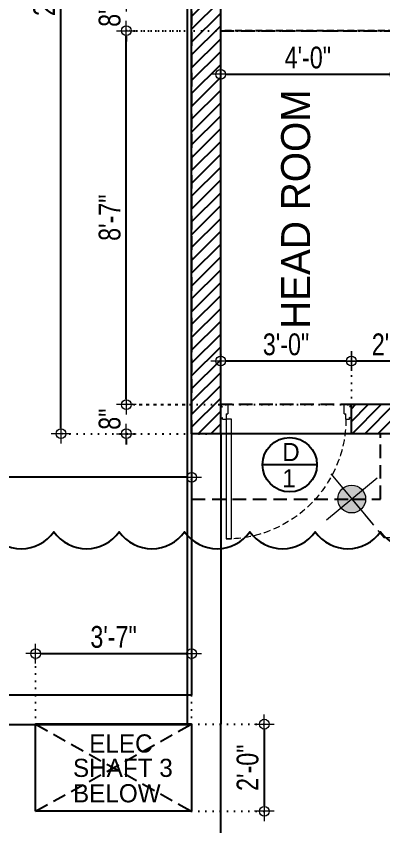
# Model space of a CAD drawing. Header units: inches. Extents: x 13 to 21264, y -72369 to -55.
# Drawn here: x 7017.3 to 7118.3, y -71373.6 to -71150.6 of the extents above; entities that cross this region are included whole.
import ezdxf

# ---------------------------------------------------------------- set-up
doc = ezdxf.new("R2010")
doc.units = ezdxf.units.IN
doc.header["$LTSCALE"] = 15
doc.header["$MEASUREMENT"] = 0
doc.header["$PDMODE"] = 34
for name, pattern in [('DOT2', [0.125, 0, -0.125]), ('HIDDEN', [0.375, 0.25, -0.125]), ('HIDDEN2', [0.1875, 0.125, -0.0625])]:
    doc.linetypes.add(name, pattern=pattern)
doc.layers.get('0').update_dxf_attribs({"linetype": 'CONTINUOUS', "lineweight": 13})
doc.layers.get('DEFPOINTS').update_dxf_attribs({"linetype": 'CONTINUOUS', "lineweight": 13})
doc.layers.add('BOXTEXT', color=232, linetype='CONTINUOUS', true_color=0xbd005e)
doc.layers.add('DOOR', color=17, linetype='CONTINUOUS', lineweight=13)
doc.layers.add('INNER DIM', color=30, linetype='CONTINUOUS', lineweight=13)
doc.styles.add('rob', font='')
doc.styles.add('RS', font='', dxfattribs={"width": 0.8})
doc.styles.get('rob').set_extended_font_data('Century Gothic')
doc.styles.get('RS').set_extended_font_data('Century Gothic')
doc.dimstyles.new('SECTION DIM', dxfattribs={"dimscale": 0.6, "dimtxt": 9, "dimasz": 2, "dimexe": 0, "dimexo": 0, "dimgap": 1, "dimtad": 1, "dimzin": 3, "dimdsep": 46, "dimlunit": 4, "dimtxsty": 'RS', "dimblk1": 'CUT', "dimblk2": 'CUT', "dimsah": 1, "dimcen": 0, "dimclrd": 251, "dimclre": 21, "dimclrt": 4, "dimadec": 0, "dimazin": 0, "dimtfac": 1, "dimtix": 1, "dimtofl": 0, "dimtmove": 2, "dimatfit": 3, "dimfxl": 0, "dimtolj": 1, "dimtzin": 3, "dimarcsym": 0})
doc.dimstyles.new('WORKING DIM-altura', dxfattribs={"dimscale": 0, "dimtxt": 6, "dimasz": 1.5, "dimexe": 0, "dimexo": 0, "dimgap": 2, "dimtad": 1, "dimzin": 3, "dimdsep": 46, "dimlunit": 4, "dimtxsty": 'RS', "dimblk1": 'CUT-15', "dimblk2": 'CUT-15', "dimsah": 1, "dimcen": 0, "dimclrd": 49, "dimclre": 109, "dimclrt": 41, "dimadec": 0, "dimazin": 0, "dimtfac": 0.75, "dimtix": 1, "dimtofl": 0, "dimtmove": 2, "dimatfit": 2, "dimldrblk": 'CUT-15', "dimfxl": 1, "dimtolj": 1, "dimtzin": 3, "dimlwd": -1, "dimlwe": -1, "dimarcsym": 0})
pattern_1 = [(45, (12408.4696, -1712.1522), (-1.76776695, 1.76776695), [])]

# ---------------------------------------------------------------- blocks, each defined once
blk = doc.blocks.new('36-dp')
at = {"layer": 'DOOR', "color": 247}
for p, q in [((-36, 0.125), (-34, 0.125)), ((-36, 0), (-36, 0.125)), ((-36, 0), (-35.5, -0.5)), ((-34, -2.375), (-34, 0.125)), ((-2, 0.125), (-2, -2.375)), ((-2, 0.125), (0, 0.125)), ((0, 0), (-0.5, -0.5)), ((0, 0.125), (0, 0)), ((-36, -3.875), (-36, -0.5)), ((-36, -0.5), (-35.5, -0.5)), ((0, -0.5), (-0.5, -0.5)), ((0, -0.5), (0, -3.875)), ((-36, -3.875), (-35.5, -3.375)), ((-35.5, -3.875), (-35.5, -3.375)), ((-34.5, -3.875), (-35.5, -3.875)), ((-34.5, -3.875), (-34.5, -2.375)), ((-34, -2.375), (-34.5, -2.375)), ((-1.5, -2.375), (-2, -2.375)), ((-1.5, -2.375), (-1.5, -3.875)), ((-0.5, -3.875), (-1.5, -3.875)), ((0, -3.875), (-0.5, -3.375)), ((-0.5, -3.875), (-0.5, -3.375))]:
    blk.add_line(p, q, dxfattribs=at)
blk.add_lwpolyline([(-1.5, -3.875), (-1.5, -36.875), (-3, -36.875), (-3, -3.875)], close=True, dxfattribs=at)
at = {"layer": 'DOOR', "color": 247, "linetype": 'HIDDEN2'}
blk.add_arc((-1.5, -3.875), 33, 180, 270, dxfattribs=at)
blk = doc.blocks.new('CUT')
at = {"layer": 'INNER DIM', "color": 9}
blk.add_line((0, 1.8), (0, -1.8), dxfattribs=at)
at = {"layer": 'INNER DIM', "color": 8}
blk.add_line((-1.8, 0), (1.8, 0), dxfattribs=at)
at = {"layer": 'INNER DIM', "color": 9}
blk.add_circle((0, 0), 0.9, dxfattribs=at)
blk = doc.blocks.new('*D1209')
at = {"color": 21, "linetype": 'DOT2', "lineweight": -2, "transparency": 16777216}
for p, q in [((7073.6, -71234), (7073.6, -71245.63)), ((7109.6, -71257.63), (7109.6, -71245.63))]:
    blk.add_line(p, q, dxfattribs=at)
at = {"color": 0, "lineweight": -2, "transparency": 16777216}
blk.add_line((7108.1, -71245.63), (7075.1, -71245.63), dxfattribs=at)
at = {"layer": 'DEFPOINTS', "color": 0, "transparency": 16777216}
for p in [(7073.6, -71234, 0.01), (7073.6, -71245.63), (7109.6, -71257.63, 0.01)]:
    blk.add_point(p, dxfattribs=at)
at = {"color": 0, "lineweight": -2, "transparency": 16777216, "xscale": 1.5, "yscale": 1.5, "zscale": 1.5, "rotation": 180}
blk.add_blockref('CUT', (7073.6, -71245.63), dxfattribs=at)
at = {"color": 0, "lineweight": -2, "transparency": 16777216, "xscale": 1.5, "yscale": 1.5, "zscale": 1.5}
blk.add_blockref('CUT', (7109.6, -71245.63), dxfattribs=at)
at = {"color": 0, "lineweight": -2, "transparency": 16777216, "insert": (7091.6, -71241.06), "char_height": 6, "attachment_point": 5, "style": 'RS'}
blk.add_mtext('\\A1;3\'-0"', dxfattribs=at)
blk = doc.blocks.new('*D1214')
at = {"color": 0, "lineweight": -2, "transparency": 16777216}
for p, q in [((7047.6, -71256.13), (7047.6, -71254.63)), ((7047.6, -71267.13), (7047.6, -71268.63))]:
    blk.add_line(p, q, dxfattribs=at)
at = {"color": 21, "linetype": 'DOT2', "lineweight": -2, "transparency": 16777216}
for p, q in [((7108.6, -71257.63), (7047.6, -71257.63)), ((7065.6, -71265.63), (7047.6, -71265.63))]:
    blk.add_line(p, q, dxfattribs=at)
at = {"layer": 'DEFPOINTS', "color": 0, "transparency": 16777216}
for p in [(7047.6, -71257.63), (7108.6, -71257.63, 0.01), (7065.6, -71265.63, 0.01)]:
    blk.add_point(p, dxfattribs=at)
at = {"color": 0, "lineweight": -2, "transparency": 16777216, "xscale": 1.5, "yscale": 1.5, "zscale": 1.5}
for p, rotation in [((7047.6, -71257.63), 270), ((7047.6, -71265.63), 90)]:
    blk.add_blockref('CUT', p, dxfattribs=dict(at, rotation=rotation))
at = {"color": 0, "lineweight": -2, "transparency": 16777216, "insert": (7043.03, -71261.63), "char_height": 6, "attachment_point": 5, "rotation": 90, "style": 'RS'}
blk.add_mtext('\\A1;8"', dxfattribs=at)
blk = doc.blocks.new('*D1278')
at = {"color": 21, "linetype": 'DOT2', "lineweight": -2, "transparency": 16777216}
for p, q in [((7121.62, -71154.63), (7047.6, -71154.63)), ((7065.6, -71257.63), (7047.6, -71257.63))]:
    blk.add_line(p, q, dxfattribs=at)
at = {"color": 0, "lineweight": -2, "transparency": 16777216}
blk.add_line((7047.6, -71256.13), (7047.6, -71156.13), dxfattribs=at)
at = {"layer": 'DEFPOINTS', "color": 0, "transparency": 16777216}
for p in [(7047.6, -71154.63), (7121.62, -71154.63, 0.01), (7065.6, -71257.63, 0.01)]:
    blk.add_point(p, dxfattribs=at)
at = {"color": 0, "lineweight": -2, "transparency": 16777216, "xscale": 1.5, "yscale": 1.5, "zscale": 1.5}
for p, rotation in [((7047.6, -71154.63), 90), ((7047.6, -71257.63), 270)]:
    blk.add_blockref('CUT', p, dxfattribs=dict(at, rotation=rotation))
at = {"color": 0, "lineweight": -2, "transparency": 16777216, "insert": (7043.03, -71206.13), "char_height": 6, "attachment_point": 5, "rotation": 90, "style": 'RS'}
blk.add_mtext('\\A1;8\'-7"', dxfattribs=at)
blk = doc.blocks.new('*D1279')
at = {"color": 0, "lineweight": -2, "transparency": 16777216}
for p, q in [((7047.6, -71145.14), (7047.6, -71143.64)), ((7047.6, -71156.14), (7047.6, -71157.64))]:
    blk.add_line(p, q, dxfattribs=at)
at = {"color": 21, "linetype": 'DOT2', "lineweight": -2, "transparency": 16777216}
for p, q in [((7108.6, -71146.64), (7047.6, -71146.64)), ((7065.6, -71154.64), (7047.6, -71154.64))]:
    blk.add_line(p, q, dxfattribs=at)
at = {"layer": 'DEFPOINTS', "color": 0, "transparency": 16777216}
for p in [(7047.6, -71146.64), (7108.6, -71146.64, 0.01), (7065.6, -71154.64, 0.01)]:
    blk.add_point(p, dxfattribs=at)
at = {"color": 0, "lineweight": -2, "transparency": 16777216, "xscale": 1.5, "yscale": 1.5, "zscale": 1.5}
for p, rotation in [((7047.6, -71146.64), 270), ((7047.6, -71154.64), 90)]:
    blk.add_blockref('CUT', p, dxfattribs=dict(at, rotation=rotation))
at = {"color": 0, "lineweight": -2, "transparency": 16777216, "insert": (7043.03, -71150.64), "char_height": 6, "attachment_point": 5, "rotation": 90, "style": 'RS'}
blk.add_mtext('\\A1;8"', dxfattribs=at)
blk = doc.blocks.new('*D1280')
at = {"color": 21, "linetype": 'DOT2', "lineweight": -2, "transparency": 16777216}
for p, q in [((7065.6, -71015.63), (7029.6, -71015.63)), ((7069.6, -71265.63), (7029.6, -71265.63))]:
    blk.add_line(p, q, dxfattribs=at)
at = {"color": 0, "lineweight": -2, "transparency": 16777216}
blk.add_line((7029.6, -71264.13), (7029.6, -71017.13), dxfattribs=at)
at = {"layer": 'DEFPOINTS', "color": 0, "transparency": 16777216}
for p in [(7029.6, -71015.63), (7065.6, -71015.63, 0.01), (7069.6, -71265.63, 0.01)]:
    blk.add_point(p, dxfattribs=at)
at = {"color": 0, "lineweight": -2, "transparency": 16777216, "xscale": 1.5, "yscale": 1.5, "zscale": 1.5}
for p, rotation in [((7029.6, -71015.63), 90), ((7029.6, -71265.63), 270)]:
    blk.add_blockref('CUT', p, dxfattribs=dict(at, rotation=rotation))
at = {"color": 0, "lineweight": -2, "transparency": 16777216, "insert": (7025.03, -71140.63), "char_height": 6, "attachment_point": 5, "rotation": 90, "style": 'RS'}
blk.add_mtext('\\A1;20\'-10"', dxfattribs=at)
blk = doc.blocks.new('*D1281')
at = {"color": 21, "linetype": 'DOT2', "lineweight": -2, "transparency": 16777216}
for p, q in [((7073.6, -71154.64), (7073.6, -71166.64)), ((7121.62, -71154.63), (7121.62, -71166.64))]:
    blk.add_line(p, q, dxfattribs=at)
at = {"color": 0, "lineweight": -2, "transparency": 16777216}
blk.add_line((7075.1, -71166.64), (7120.12, -71166.64), dxfattribs=at)
at = {"layer": 'DEFPOINTS', "color": 0, "transparency": 16777216}
for p in [(7073.6, -71154.64, 0.01), (7121.62, -71154.63, 0.01), (7121.62, -71166.64)]:
    blk.add_point(p, dxfattribs=at)
at = {"color": 0, "lineweight": -2, "transparency": 16777216, "xscale": 1.5, "yscale": 1.5, "zscale": 1.5, "rotation": 180}
blk.add_blockref('CUT', (7073.6, -71166.64), dxfattribs=at)
at = {"color": 0, "lineweight": -2, "transparency": 16777216, "xscale": 1.5, "yscale": 1.5, "zscale": 1.5}
blk.add_blockref('CUT', (7121.62, -71166.64), dxfattribs=at)
at = {"color": 0, "lineweight": -2, "transparency": 16777216, "insert": (7097.61, -71162.06), "char_height": 6, "attachment_point": 5, "style": 'RS'}
blk.add_mtext('\\A1;4\'-0"', dxfattribs=at)
blk = doc.blocks.new('*D1282')
at = {"color": 21, "linetype": 'DOT2', "lineweight": -2, "transparency": 16777216}
for p, q in [((7109.6, -71257.63), (7109.6, -71245.63)), ((7133.61, -71257.64), (7133.61, -71245.63))]:
    blk.add_line(p, q, dxfattribs=at)
at = {"color": 0, "lineweight": -2, "transparency": 16777216}
blk.add_line((7132.11, -71245.63), (7111.1, -71245.63), dxfattribs=at)
at = {"layer": 'DEFPOINTS', "color": 0, "transparency": 16777216}
for p in [(7109.6, -71245.63), (7109.6, -71257.63), (7133.61, -71257.64, 0.01)]:
    blk.add_point(p, dxfattribs=at)
at = {"color": 0, "lineweight": -2, "transparency": 16777216, "xscale": 1.5, "yscale": 1.5, "zscale": 1.5, "rotation": 180}
blk.add_blockref('CUT', (7109.6, -71245.63), dxfattribs=at)
at = {"color": 0, "lineweight": -2, "transparency": 16777216, "xscale": 1.5, "yscale": 1.5, "zscale": 1.5}
blk.add_blockref('CUT', (7133.61, -71245.63), dxfattribs=at)
at = {"color": 0, "lineweight": -2, "transparency": 16777216, "insert": (7121.61, -71241.06), "char_height": 6, "attachment_point": 5, "style": 'RS'}
blk.add_mtext('\\A1;2\'-0"', dxfattribs=at)
blk = doc.blocks.new('CUT-15')
h = blk.add_hatch(color=256)
h.dxf.hatch_style = 1
edge = h.paths.add_edge_path()
edge.add_arc((0, 0), 0.638, -180, 180)
for p, q in [((0, -1.509), (0, 1.509)), ((1.509, 0), (-1.509, 0))]:
    blk.add_line(p, q)
blk.add_circle((0, 0), 0.638)
blk = doc.blocks.new('*D1314')
at = {"color": 21, "linetype": 'DOT2', "lineweight": -2, "transparency": 16777216}
for p, q in [((7065.57, -71345.64), (7085.6, -71345.64)), ((7065.57, -71369.63), (7085.6, -71369.63))]:
    blk.add_line(p, q, dxfattribs=at)
at = {"color": 0, "lineweight": -2, "transparency": 16777216}
blk.add_line((7085.6, -71347.14), (7085.6, -71368.13), dxfattribs=at)
at = {"layer": 'DEFPOINTS', "color": 0, "transparency": 16777216}
for p in [(7065.57, -71345.64, 0.01), (7065.57, -71369.63, 0.01), (7085.6, -71369.63)]:
    blk.add_point(p, dxfattribs=at)
at = {"color": 0, "lineweight": -2, "transparency": 16777216, "xscale": 1.5, "yscale": 1.5, "zscale": 1.5}
for p, rotation in [((7085.6, -71345.64), 90), ((7085.6, -71369.63), 270)]:
    blk.add_blockref('CUT', p, dxfattribs=dict(at, rotation=rotation))
at = {"color": 0, "lineweight": -2, "transparency": 16777216, "insert": (7081.03, -71357.64), "char_height": 6, "attachment_point": 5, "rotation": 90, "style": 'RS'}
blk.add_mtext('\\A1;2\'-0"', dxfattribs=at)
blk = doc.blocks.new('*D1258')
at = {"color": 8, "linetype": 'DOT2', "lineweight": -2, "transparency": 16777216}
for p, q in [((4934.62, -71345.63), (4934.62, -71277.63)), ((7065.6, -71337.63), (7065.6, -71277.63))]:
    blk.add_line(p, q, dxfattribs=at)
at = {"color": 0, "lineweight": -2, "transparency": 16777216}
blk.add_line((7064.1, -71277.63), (4936.12, -71277.63), dxfattribs=at)
at = {"layer": 'DEFPOINTS', "color": 0, "transparency": 16777216}
for p in [(4934.62, -71277.63), (7065.6, -71337.63, 0.01), (4934.62, -71345.63, 0.01)]:
    blk.add_point(p, dxfattribs=at)
at = {"color": 0, "lineweight": -2, "transparency": 16777216, "xscale": 1.5, "yscale": 1.5, "zscale": 1.5, "rotation": 180}
blk.add_blockref('CUT', (4934.62, -71277.63), dxfattribs=at)
at = {"color": 0, "lineweight": -2, "transparency": 16777216, "xscale": 1.5, "yscale": 1.5, "zscale": 1.5}
blk.add_blockref('CUT', (7065.6, -71277.63), dxfattribs=at)
at = {"color": 0, "lineweight": -2, "transparency": 16777216, "insert": (6000.11, -71272.46), "char_height": 7, "attachment_point": 5, "style": 'RS'}
blk.add_mtext('\\A1;177\'-7"', dxfattribs=at)
blk = doc.blocks.new('*D1260')
at = {"color": 21, "linetype": 'DOT2', "lineweight": -2, "transparency": 16777216}
for p, q in [((7022.62, -71345.64), (7022.62, -71326.21)), ((7065.57, -71345.64), (7065.57, -71326.21))]:
    blk.add_line(p, q, dxfattribs=at)
at = {"color": 0, "lineweight": -2, "transparency": 16777216}
blk.add_line((7024.12, -71326.21), (7064.07, -71326.21), dxfattribs=at)
at = {"layer": 'DEFPOINTS', "color": 0, "transparency": 16777216}
for p in [(7065.57, -71326.21), (7022.62, -71345.64, 0.01), (7065.57, -71345.64)]:
    blk.add_point(p, dxfattribs=at)
at = {"color": 0, "lineweight": -2, "transparency": 16777216, "xscale": 1.5, "yscale": 1.5, "zscale": 1.5, "rotation": 180}
blk.add_blockref('CUT', (7022.62, -71326.21), dxfattribs=at)
at = {"color": 0, "lineweight": -2, "transparency": 16777216, "xscale": 1.5, "yscale": 1.5, "zscale": 1.5}
blk.add_blockref('CUT', (7065.57, -71326.21), dxfattribs=at)
at = {"color": 0, "lineweight": -2, "transparency": 16777216, "insert": (7044.09, -71321.64), "char_height": 6, "attachment_point": 5, "style": 'RS'}
blk.add_mtext('\\A1;3\'-7"', dxfattribs=at)
blk = doc.blocks.new('D1...')
at = {"layer": 'BOXTEXT'}
blk.add_line((7.5, 0), (-7.5, 0), dxfattribs=at)
blk.add_circle((0, 0), 7.5, dxfattribs=at)
at = {"layer": 'BOXTEXT', "style": 'rob'}
for s, p in [('D', (-2.06, 0.98)), ('1', (-2.06, -6.24))]:
    blk.add_text(s, height=5, dxfattribs=at).set_placement(p)

msp = doc.modelspace()

# ---------------------------------------------------------------- hatches: boundary and pattern name
at = {"lineweight": -2, "ltscale": 3}
h = msp.add_hatch(dxfattribs=at)
h.set_pattern_fill('ANSI31', color=0, scale=20)
h.set_pattern_definition(pattern_1)
h.paths.add_polyline_path([(7065.602, -71083.634), (7073.602, -71083.634), (7073.602, -71042.635), (7065.602, -71042.635)])
h.paths.add_polyline_path([(7073.601, -71113.634), (7065.601, -71113.634), (7065.602, -71265.634), (7073.602, -71265.634)])
h = msp.add_hatch(dxfattribs=at)
h.set_pattern_fill('ANSI31', color=0, scale=20)
h.set_pattern_definition(pattern_1)
h.paths.add_polyline_path([(7257.616, -71257.635), (7157.616, -71257.635), (7157.616, -71265.634), (7257.616, -71265.634)])
h.paths.add_polyline_path([(7133.616, -71257.635), (7109.726, -71257.635), (7109.602, -71257.759), (7109.602, -71265.634), (7133.616, -71265.634)])

# ---------------------------------------------------------------- linework, layer by layer
at = {"color": 0, "lineweight": -2}
for p, q in [((7257.616, -71257.634, -0.001), (7109.602, -71257.634, -0.017)), ((7073.602, -71265.634, -0.017), (7065.602, -71265.634, -0.017)), ((7257.616, -71265.634, -0.001), (7109.602, -71265.634, -0.017))]:
    msp.add_line(p, q, dxfattribs=at)
at = {"color": 0, "lineweight": -2, "ltscale": 3}
for p, q in [((7022.617, -71369.634, -0.017), (7022.617, -71345.642, -0.017)), ((7065.57, -71345.642, -0.017), (7065.57, -71369.634, -0.017)), ((7073.602, -71681.634, -0.017), (7073.602, -71345.634, -0.017)), ((7065.57, -71369.634, -0.017), (7022.617, -71369.634, -0.017))]:
    msp.add_line(p, q, dxfattribs=at)
msp.add_lwpolyline([(4943.194, -72094.491), (4943.194, -71345.76), (7064.498, -71345.76), (7064.498, -71008.659), (6807.215, -71008.659), (6807.215, -70939.717), (6654.7, -70939.717), (6654.7, -70580.336), (7472.95, -70580.336), (7472.95, -70936.992), (7273.404, -70936.992), (7273.404, -71006.061), (7273.404, -71340.974), (7303.229, -71340.974), (7303.229, -71313.444), (7488.636, -71313.444), (7488.636, -72103.233), (4942.843, -72103.233), (4942.843, -72093.122), (4942.843, -72090.418), (4943.213, -72090.418)], dxfattribs=at)
at = {"color": 0, "lineweight": -2, "ltscale": 3, "elevation": -0.017}
for points in [[(7065.602, -71265.634), (7065.602, -71146.635)], [(7073.602, -71265.634), (7073.603, -71146.635)], [(7109.602, -71265.634), (7109.602, -71257.635)], [(7065.602, -71265.634), (7065.602, -71337.634), (6950.617, -71337.634), (4809.705, -71337.634)], [(7073.602, -71265.634), (7073.602, -71345.634)], [(7109.602, -71265.634), (7073.602, -71265.634)], [(7065.57, -71345.642), (7022.617, -71345.642)]]:
    msp.add_lwpolyline(points, dxfattribs=at)
at = {"color": 0, "linetype": 'HIDDEN', "lineweight": -2, "elevation": -0.009}
for points in [[(7281.613, -71265.631), (7065.605, -71265.631), (7065.605, -71146.639), (7281.613, -71146.639)], [(7273.616, -71257.634), (7073.602, -71257.634), (7073.602, -71154.635), (7273.616, -71154.635)]]:
    msp.add_lwpolyline(points, close=True, dxfattribs=at)
at = {"color": 0, "linetype": 'HIDDEN', "lineweight": -2, "ltscale": 0.5, "elevation": -0.003}
msp.add_lwpolyline([(7121.616, -71154.634), (7073.602, -71154.635)], dxfattribs=at)
at = {"color": 0, "linetype": 'HIDDEN', "lineweight": -2, "elevation": -0.017}
for points in [[(7065.602, -71265.634), (7065.602, -71283.634), (7109.602, -71283.634), (7117.602, -71283.634), (7117.602, -71265.634)], [(7022.617, -71345.642), (7065.57, -71369.634)], [(7022.617, -71369.634), (7065.57, -71345.642)]]:
    msp.add_lwpolyline(points, dxfattribs=at)
at = {"color": 0, "lineweight": -2, "ltscale": 3}
msp.add_lwpolyline([(7009.645, -71292.636, 0.5205671), (7027.645, -71292.636, 0.5205671), (7045.645, -71292.636, 0.5205671), (7063.645, -71292.636, 0.5205671), (7081.645, -71292.636, 0.5205671), (7099.645, -71292.636, 0.5205671), (7117.645, -71292.636, 0.5205671), (7135.645, -71292.636, 0.5205671), (7153.645, -71292.636, 0.5205671), (7171.645, -71292.636, 0.5205671), (7189.645, -71292.636, 0.5205671), (7207.645, -71292.636, 0.5205671), (7225.645, -71292.636, 0.5205671), (7243.645, -71292.636, 0.5205671), (7261.645, -71292.636, 0.5205671), (7279.645, -71292.636, 0.5205671), (7297.645, -71292.636, 0.5205671), (7315.645, -71292.636, 0.5205671)], format="xyb", dxfattribs=at)

# ---------------------------------------------------------------- block references
at = {"color": 0, "linetype": 'ByBlock', "lineweight": -2, "xscale": -0.9999522030621436, "yscale": 0.9999522030621447, "zscale": 0.9999522030621447, "rotation": 359.9999353240523}
msp.add_blockref('36-dp', (7073.602, -71257.759, -0.017), dxfattribs=at)
at = {"color": 0, "linetype": 'ByBlock', "lineweight": -2}
msp.add_blockref('D1...', (7092.604, -71274.169, -0.022), dxfattribs=at)

# ---------------------------------------------------------------- texts
at = {"color": 0, "lineweight": -2, "style": 'rob'}
msp.add_text('HEAD ROOM', height=8, rotation=89.9999, dxfattribs=at).set_placement((7098.239, -71236.78, -0.03))
for s, p in [('ELEC', (7037.376, -71353.452, -0.011)), ('SHAFT 3', (7032.909, -71360.168, -0.004)), ('BELOW', (7032.909, -71367.172, -0.004))]:
    msp.add_text(s, height=5, dxfattribs=at).set_placement(p)

# ---------------------------------------------------------------- dimensions: what is measured, and where the dimension line sits
at = {"color": 0, "lineweight": -2}
for base, p1, p2, picture, middle in [((7029.601, -71015.635, -0.014), (7069.601, -71265.634, -0.004), (7065.601, -71015.635, -0.009), '*D1280', (7025.03, -71140.634, -0.014)), ((7047.601, -71146.635, -0.009), (7065.601, -71154.635, -0.004), (7108.601, -71146.635, -0.004), '*D1279', (7043.03, -71150.635, -0.009)), ((7047.601, -71154.634, -0.009), (7065.601, -71257.634, -0.004), (7121.616, -71154.634, -0.001), '*D1278', (7043.03, -71206.134, -0.009)), ((7047.601, -71257.634, -0.009), (7065.601, -71265.634, -0.004), (7108.601, -71257.634, -0.004), '*D1214', (7043.03, -71261.634, -0.009)), ((7085.601, -71369.634, -0.009), (7065.57, -71345.642, -0.004), (7065.57, -71369.634, -0.004), '*D1314', (7081.03, -71357.638, -0.009))]:
    dim = msp.add_linear_dim(base=base, p1=p1, p2=p2, angle=90, dimstyle='SECTION DIM', override={"dimscale": 1, "dimtxt": 6, "dimasz": 1.5, "dimclrd": 0, "dimclrt": 0, "dimfxl": 2}, dxfattribs=at)
    dim.commit()
    dim.dimension.update_dxf_attribs({"geometry": picture, "text_midpoint": middle})
for base, p1, p2, override, picture, middle in [((7121.616, -71166.635, -0.009), (7073.603, -71154.635, -0.004), (7121.616, -71154.634, -0.001), {"dimscale": 1, "dimtxt": 6, "dimasz": 1.5, "dimclrd": 0, "dimclrt": 0, "dimfxl": 2}, '*D1281', (7097.609, -71162.064, -0.009)), ((7073.601, -71245.634, -0.009), (7109.601, -71257.634, -0.004), (7073.601, -71233.999, -0.004), {"dimscale": 1, "dimtxt": 6, "dimasz": 1.5, "dimclrd": 0, "dimclrt": 0, "dimfxl": 2}, '*D1209', (7091.601, -71241.063, -0.009)), ((7109.601, -71245.634, -0.009), (7133.614, -71257.635, 0.004), (7109.601, -71257.634, -0.009), {"dimscale": 1, "dimtxt": 6, "dimasz": 1.5, "dimclrd": 0, "dimclrt": 0, "dimfxl": 2}, '*D1282', (7121.608, -71241.063, -0.009)), ((4934.617, -71277.631, -0.014), (7065.601, -71337.634, -0.009), (4934.617, -71345.631, -0.004), {"dimscale": 1, "dimtxt": 7, "dimasz": 1.5, "dimclrd": 0, "dimclre": 8, "dimclrt": 0, "dimfxl": 2}, '*D1258', (6000.109, -71272.464, -0.014)), ((7065.57, -71326.214, -0.009), (7022.616, -71345.642, -0.004), (7065.57, -71345.642, -0.009), {"dimscale": 1, "dimtxt": 6, "dimasz": 1.5, "dimclrd": 0, "dimclrt": 0, "dimfxl": 2}, '*D1260', (7044.093, -71321.642, -0.009))]:
    dim = msp.add_linear_dim(base=base, p1=p1, p2=p2, dimstyle='SECTION DIM', override=override, dxfattribs=at)
    dim.commit()
    dim.dimension.update_dxf_attribs({"geometry": picture, "text_midpoint": middle})

# ---------------------------------------------------------------- leaders
at = {"color": 0, "linetype": 'HIDDEN', "lineweight": -2}
msp.add_leader([(7109.701, -71283.634, -0.022), (7118.509, -71294.218, -0.022), (7165.292, -71294.218, -0.022)], dimstyle='WORKING DIM-altura', override={"dimscale": 1, "dimasz": 6, "dimtad": 0, "dimfxl": 0, "dimfxlon": 1, "dimarcsym": 2}, dxfattribs=at)

doc.saveas('drawing.dxf')
